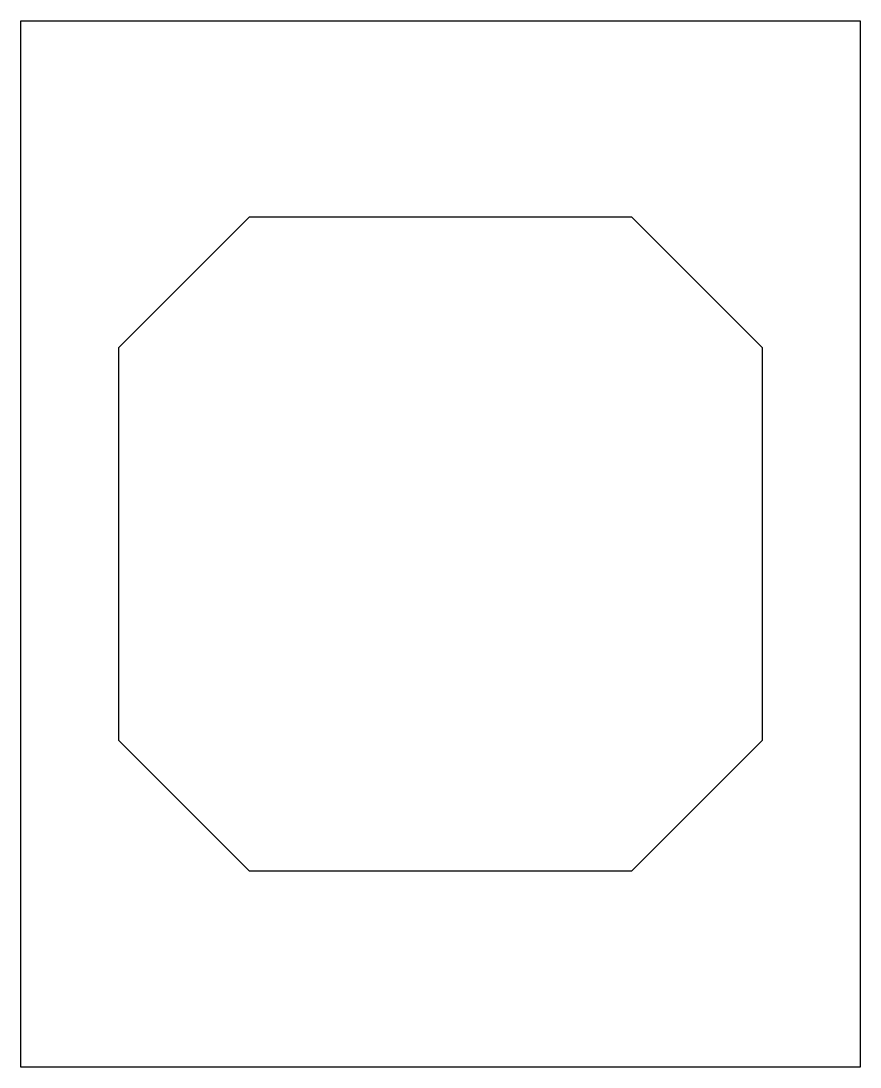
# Model space of a CAD drawing. Header units: millimetres. Extents: x 0 to 128, y 0 to 160.
import ezdxf

# ---------------------------------------------------------------- set-up
doc = ezdxf.new("R2010")
doc.units = ezdxf.units.MM
doc.header["$MEASUREMENT"] = 0

msp = doc.modelspace()

# ---------------------------------------------------------------- linework, layer by layer
for p, q in [((0, 0), (0, 160.25)), ((0, 160.25), (128.5, 160.25)), ((128.5, 160.25), (128.5, 0)), ((15, 110.25), (35, 130.25)), ((35, 130.25), (93.5, 130.25)), ((93.5, 130.25), (113.5, 110.25)), ((15, 50), (15, 110.25)), ((113.5, 110.25), (113.5, 50)), ((15, 50), (35, 30)), ((93.5, 30), (113.5, 50)), ((93.5, 30), (35, 30)), ((128.5, 0), (0, 0))]:
    msp.add_line(p, q)

doc.saveas('drawing.dxf')
